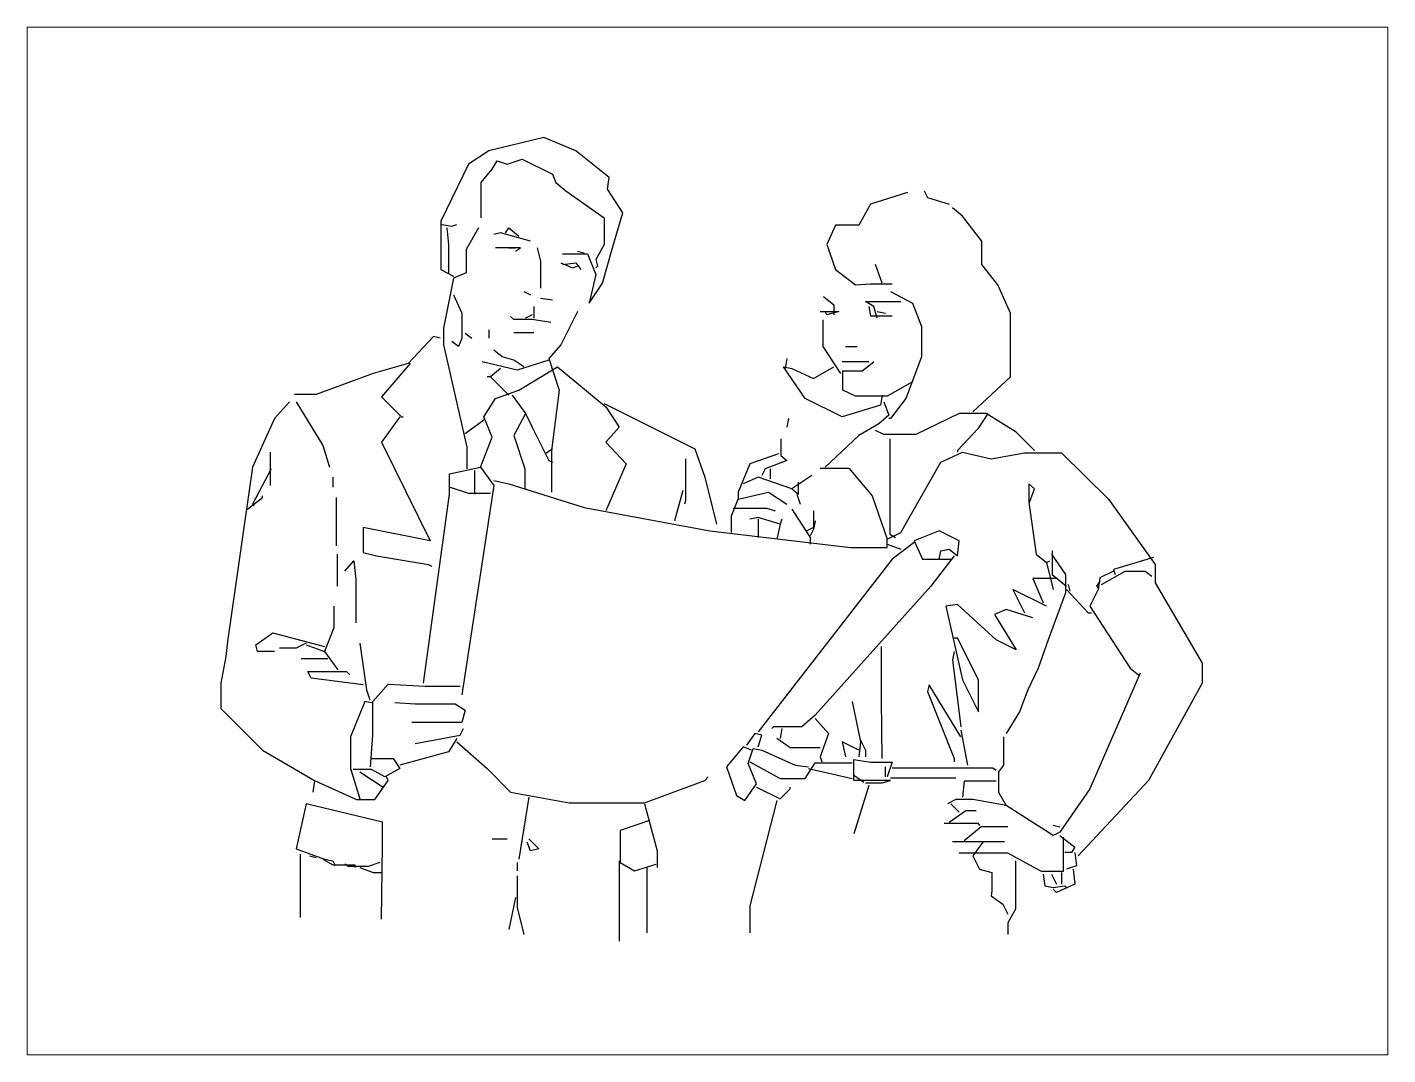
# Paper-space layout 'Drawing496' of a CAD drawing. Header units: millimetres. Extents: x 0 to 635, y -1 to 479.
# The model-space entities are those that its viewports show. They can reach past a viewport. Long polylines and large blocks are cut down to what shows.
import ezdxf

# ---------------------------------------------------------------- set-up
doc = ezdxf.new("R2010")
doc.units = ezdxf.units.MM
doc.layers.add('Standard', color=7, linetype='Continuous')

msp = doc.modelspace()

# ---------------------------------------------------------------- linework, layer by layer
at = {"layer": 'Standard', "linetype": 'Continuous'}
for points in [[(246.509, 388.48), (247.759, 388.48), (248.176, 387.438), (247.842, 386.021), (248.509, 387.021), (249.009, 388.771), (249.509, 390.521), (248.759, 391.688), (248.842, 392.271), (247.176, 393.605), (245.592, 394.271), (242.842, 393.605), (241.842, 392.938), (240.467, 390.105), (240.467, 387.688), (241.092, 387.355)], [(242.467, 390.271), (242.467, 392.021), (243.009, 392.688), (243.259, 393.105), (243.759, 392.938), (244.509, 393.188), (246.009, 392.438), (246.176, 392.021), (246.676, 391.605), (248.592, 390.271), (248.592, 388.938), (248.176, 388.188), (248.259, 387.855), (248.176, 387.771)], [(263.676, 391.521), (261.842, 390.938), (261.259, 389.896), (260.092, 389.896), (259.676, 388.938), (260.092, 387.688), (261.092, 386.938), (261.842, 386.98), (262.926, 386.98)], [(264.509, 391.605), (264.676, 391.271), (265.759, 390.938)], [(266.926, 380.605), (268.801, 382.355), (268.801, 385.521), (268.176, 386.938), (267.384, 387.938), (267.384, 389.105), (266.426, 390.355), (265.926, 390.771)], [(240.509, 389.938), (241.009, 389.855), (241.259, 389.938)], [(242.342, 389.771), (241.717, 388.688), (241.717, 387.521), (241.092, 387.271), (240.592, 384.771), (240.592, 383.938), (241.759, 378.855), (241.759, 377.771)], [(240.759, 389.771), (240.842, 388.938), (240.842, 387.521)], [(244.926, 389.105), (243.426, 389.521), (243.092, 389.438)], [(243.676, 389.521), (243.842, 389.771), (244.342, 389.355)], [(244.176, 388.605), (244.426, 388.771), (243.176, 388.771)], [(243.842, 388.771), (244.176, 388.771)], [(245.259, 388.771), (245.426, 388.105), (245.426, 386.771)], [(246.426, 388.021), (247.009, 387.771), (247.259, 387.855)], [(246.509, 387.938), (247.176, 388.021), (247.426, 387.688)], [(247.259, 388.605), (247.592, 388.521)], [(262.426, 387.021), (262.092, 387.938)], [(244.592, 386.605), (244.926, 386.438)], [(262.842, 386.605), (263.926, 386.021), (264.384, 384.855), (264.384, 383.355), (263.592, 381.271), (262.842, 380.271), (262.759, 380.271)], [(241.092, 386.438), (241.509, 385.521), (241.509, 384.271), (241.342, 383.855), (241.009, 384.105)], [(245.426, 386.271), (246.009, 386.188)], [(259.509, 386.355), (260.009, 385.938), (260.009, 385.438)], [(262.176, 385.271), (262.009, 385.855), (261.592, 386.105), (263.342, 386.105)], [(245.926, 385.063), (245.009, 385.209), (244.092, 385.209), (243.926, 385.355)], [(245.009, 385.438), (244.676, 385.271)], [(245.092, 385.855), (245.092, 385.271)], [(247.259, 385.605), (246.426, 383.938), (245.842, 383.271), (246.342, 381.688), (245.967, 378.688), (245.967, 376.605)], [(259.342, 385.605), (260.259, 385.605), (259.676, 385.438), (259.592, 385.605)], [(261.759, 385.855), (261.842, 385.396), (262.926, 385.396)], [(262.176, 385.605), (262.592, 385.521)], [(242.842, 384.688), (242.842, 384.271)], [(259.467, 385.188), (259.467, 383.855), (260.342, 382.521)], [(240.426, 384.271), (240.092, 384.355), (238.842, 383.021), (237.092, 382.521), (234.259, 381.48), (233.176, 381.48)], [(241.676, 384.521), (242.009, 384.271)], [(244.092, 384.563), (245.092, 384.563)], [(244.592, 382.855), (244.092, 383.188), (243.509, 383.355), (243.092, 383.688)], [(257.676, 383.271), (257.592, 382.771)], [(260.592, 383.855), (261.176, 383.855)], [(238.926, 383.021), (237.509, 381.355), (238.509, 380.355), (238.592, 380.355)], [(239.592, 367.105), (240.884, 376.521), (240.884, 377.521), (242.426, 377.855), (243.009, 379.355), (242.592, 380.355), (243.176, 381.271), (244.342, 381.688), (246.259, 382.855), (248.676, 380.855), (249.342, 379.855), (248.676, 379.105), (249.676, 378.021), (248.676, 375.688)], [(245.842, 383.188), (244.259, 382.688), (242.509, 383.105)], [(243.426, 382.771), (242.926, 382.355), (242.759, 382.355)], [(262.426, 381.438), (262.342, 380.938), (260.426, 380.355), (258.592, 381.271), (257.509, 382.855), (257.926, 382.771), (259.009, 382.271), (260.009, 382.855)], [(261.759, 383.105), (260.426, 383.105)], [(263.926, 382.105), (262.676, 381.396), (261.092, 381.396), (260.467, 381.688), (260.467, 382.646), (261.426, 382.646), (262.009, 383.105)], [(242.926, 382.355), (243.842, 381.438)], [(244.009, 381.438), (244.676, 380.521), (244.092, 379.438), (244.634, 377.771), (244.634, 376.771)], [(232.926, 381.105), (232.176, 380.271), (231.092, 377.855), (229.842, 369.188), (229.759, 368.438), (229.509, 367.105), (229.509, 365.855), (231.592, 363.771), (234.176, 362.271), (236.259, 361.313), (237.176, 361.313), (237.842, 362.271), (237.759, 362.438)], [(233.259, 381.105), (234.592, 378.938), (234.926, 377.855)], [(244.676, 380.521), (245.009, 379.855), (245.842, 378.188), (246.009, 378.105)], [(248.592, 381.021), (253.092, 378.771), (253.592, 377.355), (254.176, 375.021)], [(262.509, 381.105), (262.759, 380.438), (262.259, 380.021), (261.259, 379.438), (259.592, 377.855)], [(270.009, 378.688), (269.092, 379.605), (267.592, 380.521), (266.259, 380.521), (264.092, 379.48), (262.509, 379.48), (262.092, 379.688)], [(267.676, 380.521), (267.176, 379.771), (266.176, 378.688), (266.176, 378.605)], [(238.426, 380.355), (237.509, 379.105), (239.926, 374.188), (236.592, 374.855), (236.592, 373.605), (237.259, 373.438), (239.842, 373.021), (240.009, 372.938)], [(242.592, 380.188), (241.676, 379.521)], [(257.759, 380.271), (257.676, 379.855)], [(257.384, 379.271), (257.384, 378.438), (257.676, 378.188), (256.592, 377.771), (256.426, 377.438)], [(262.801, 379.271), (262.801, 374.521), (263.092, 374.355)], [(231.967, 378.605), (231.967, 376.938)], [(246.009, 378.771), (245.676, 378.521)], [(257.259, 378.521), (255.842, 378.021), (255.259, 376.605), (255.259, 376.271)], [(259.342, 377.813), (260.759, 377.813), (261.926, 376.438), (262.676, 374.271), (263.342, 374.605), (265.342, 378.105), (266.426, 378.605), (267.842, 378.271), (269.509, 378.563), (271.342, 378.563), (273.676, 376.271), (276.009, 373.021), (276.009, 372.105), (278.342, 368.105), (278.342, 367.105), (275.676, 362.271), (272.176, 358.521)], [(242.426, 377.855), (243.092, 376.938), (241.509, 366.521)], [(252.634, 378.271), (252.634, 376.188), (252.592, 376.021)], [(232.009, 377.771), (231.092, 376.021), (231.176, 375.938)], [(235.092, 377.355), (235.092, 376.855)], [(242.134, 377.688), (242.134, 376.521)], [(243.092, 377.188), (243.842, 377.021), (247.592, 375.855), (253.842, 374.688), (260.842, 373.855), (262.676, 373.855), (262.676, 374.271)], [(257.926, 376.771), (256.259, 377.355), (255.509, 377.021)], [(256.842, 377.771), (256.842, 377.271)], [(258.926, 377.438), (257.926, 376.771), (258.259, 376.521), (258.259, 377.105)], [(240.926, 376.855), (241.842, 376.563), (242.926, 376.563)], [(252.509, 376.688), (252.092, 375.188)], [(254.926, 374.605), (254.926, 375.438), (255.259, 376.271), (256.759, 376.605), (257.676, 376.021)], [(258.176, 376.521), (258.342, 376.021)], [(269.759, 376.105), (270.009, 376.771), (269.717, 377.021), (269.717, 376.105), (270.092, 373.521), (270.592, 373.105), (270.759, 373.188)], [(230.842, 375.771), (231.592, 376.355), (231.592, 376.438)], [(235.259, 376.355), (235.259, 373.938)], [(255.009, 375.813), (256.676, 375.813), (257.092, 375.688)], [(257.926, 375.771), (258.842, 374.355), (258.842, 374.021)], [(257.426, 375.271), (257.342, 375.021), (256.259, 375.355), (255.842, 375.271)], [(256.259, 375.271), (256.259, 374.355)], [(259.009, 375.688), (259.009, 374.855), (258.676, 374.688)], [(259.092, 375.188), (259.009, 374.771), (258.842, 374.438)], [(257.342, 375.021), (257.176, 374.271)], [(265.259, 373.271), (265.342, 373.688), (265.759, 373.771), (266.176, 373.438), (266.259, 374.188), (265.259, 374.688), (264.009, 374.188), (264.426, 373.271), (265.842, 373.271)], [(264.009, 374.105), (262.926, 373.271), (256.259, 364.688)], [(262.676, 374.021), (263.342, 373.771)], [(235.301, 373.521), (235.301, 371.938)], [(235.676, 372.688), (236.134, 373.188), (236.238, 372.271), (236.238, 370.105)], [(266.009, 373.438), (264.842, 371.938), (259.092, 365.521), (258.426, 364.938), (257.009, 364.938), (256.926, 364.855)], [(270.842, 373.521), (271.551, 372.521), (271.551, 371.605), (270.676, 369.271), (270.176, 367.855), (269.676, 366.771), (269.259, 365.688), (268.592, 364.605)], [(270.592, 373.105), (270.926, 371.771)], [(270.884, 373.688), (270.884, 372.521), (271.592, 371.938)], [(275.926, 373.355), (273.926, 372.771), (274.009, 372.521)], [(273.926, 372.688), (273.259, 372.355), (273.176, 371.771), (272.759, 370.938), (274.759, 367.855), (275.176, 367.521)], [(273.342, 372.021), (274.509, 372.688), (275.509, 372.688), (275.842, 372.438)], [(270.592, 370.938), (268.926, 371.771), (269.259, 371.105), (269.509, 370.605)], [(271.092, 372.313), (269.926, 372.313), (270.426, 371.105)], [(271.592, 371.771), (272.676, 370.605), (272.842, 370.605)], [(271.676, 372.021), (271.759, 371.688)], [(273.259, 372.188), (273.092, 371.938), (273.176, 371.855)], [(235.134, 370.938), (235.134, 369.855), (234.676, 368.688), (235.342, 367.771)], [(269.926, 370.355), (268.592, 370.771), (268.009, 370.521), (269.092, 368.771), (268.092, 369.271), (266.176, 371.021), (265.592, 370.938), (266.426, 367.271), (267.217, 365.688), (267.217, 367.271), (266.176, 369.355), (266.009, 369.355)], [(232.176, 368.688), (231.342, 368.688), (231.259, 369.021), (232.092, 369.605), (234.676, 368.938)], [(233.759, 369.105), (233.259, 368.855), (232.426, 368.855)], [(233.759, 369.021), (234.676, 368.688)], [(236.426, 369.105), (236.759, 366.771), (236.926, 366.271)], [(262.426, 363.355), (262.384, 366.271), (262.384, 368.938)], [(266.009, 368.688), (265.926, 368.271), (266.342, 364.938)], [(234.842, 368.313), (233.509, 368.313)], [(236.592, 367.021), (234.009, 367.355), (233.842, 367.688), (235.759, 367.688), (235.926, 367.521)], [(236.967, 362.938), (237.072, 364.521), (237.072, 366.188), (237.842, 367.063), (239.676, 366.959), (241.426, 366.959)], [(266.342, 364.438), (264.759, 367.021), (264.676, 366.688), (266.009, 363.355), (266.009, 363.188)], [(275.259, 367.605), (272.759, 361.855), (271.259, 359.688), (270.926, 359.521), (268.592, 361.021)], [(237.092, 366.105), (236.676, 366.188), (235.967, 364.438), (235.967, 362.855), (236.426, 361.355)], [(238.176, 366.146), (239.176, 366.084), (241.176, 366.084), (241.676, 365.771), (241.509, 365.146), (239.009, 365.146)], [(260.926, 366.188), (261.342, 364.188), (261.259, 363.438)], [(259.092, 365.355), (259.759, 364.605), (259.342, 363.438), (259.426, 363.188)], [(241.259, 364.355), (240.842, 363.688), (238.426, 363.021)], [(239.176, 364.105), (241.426, 364.521), (241.592, 364.855)], [(256.259, 363.938), (256.426, 364.521), (256.092, 364.605), (255.676, 364.021)], [(259.342, 363.896), (257.842, 363.896), (257.176, 364.355)], [(257.426, 364.855), (257.342, 364.355)], [(261.342, 364.271), (261.592, 363.771), (261.592, 363.438)], [(268.467, 364.438), (268.467, 363.021), (268.217, 362.688), (268.217, 361.688), (268.592, 361.021), (266.926, 361.313), (266.092, 361.313), (265.676, 361.105)], [(266.342, 364.771), (266.676, 363.021)], [(241.259, 364.188), (242.759, 362.855), (243.926, 361.688), (246.842, 361.146), (250.592, 361.146), (253.592, 362.271), (253.759, 362.438)], [(255.926, 363.771), (255.509, 363.938), (254.676, 362.938), (255.176, 361.521), (255.592, 361.271), (256.176, 362.105), (255.759, 363.105), (256.009, 363.855), (256.426, 363.771), (258.092, 363.021), (258.759, 362.938)], [(261.259, 363.771), (260.426, 364.188), (260.592, 363.438)], [(237.009, 363.355), (238.092, 363.355), (238.426, 362.855), (237.676, 362.438), (237.009, 362.813), (236.092, 362.813)], [(255.842, 363.188), (257.342, 362.355), (258.592, 362.355), (259.092, 363.146), (260.926, 363.146)], [(261.592, 362.146), (262.426, 362.146), (262.842, 362.271), (261.009, 362.271), (261.009, 363.313), (261.842, 363.168), (262.926, 363.168), (262.676, 362.438)], [(262.592, 362.438), (262.592, 362.938)], [(234.176, 362.271), (234.092, 361.688)], [(236.426, 362.688), (237.592, 361.938)], [(258.759, 362.855), (260.926, 362.355)], [(261.009, 362.521), (261.509, 362.188)], [(262.842, 362.396), (266.092, 362.396)], [(262.926, 362.896), (267.926, 362.896), (268.092, 362.771)], [(268.092, 362.23), (266.509, 362.23), (266.426, 361.438)], [(256.176, 361.938), (257.342, 361.355), (257.842, 361.855), (257.842, 361.938)], [(261.759, 362.021), (261.009, 359.605)], [(237.509, 355.355), (237.551, 359.021), (237.551, 360.188), (233.759, 361.105), (233.259, 358.855), (234.676, 358.355), (235.092, 358.271), (235.176, 358.105)], [(244.842, 361.438), (244.342, 358.355)], [(250.592, 361.105), (251.217, 358.771), (251.217, 357.938)], [(257.176, 361.271), (255.842, 356.021), (255.842, 354.688)], [(265.842, 361.105), (266.259, 360.688)], [(250.842, 360.271), (249.384, 359.771), (249.384, 358.188), (250.092, 357.771), (251.176, 358.105)], [(265.759, 360.188), (266.592, 360.771), (267.092, 360.771)], [(265.509, 360.146), (267.176, 360.146), (267.259, 360.021)], [(266.509, 359.271), (267.342, 359.98), (268.676, 359.98)], [(271.259, 359.938), (270.926, 360.021)], [(271.259, 359.521), (272.009, 358.938), (271.842, 358.688), (271.509, 358.688)], [(243.009, 359.355), (243.759, 359.355)], [(244.842, 359.355), (245.342, 358.855), (244.926, 358.771), (244.759, 359.188)], [(265.926, 359.23), (268.509, 359.23)], [(271.426, 359.438), (271.426, 357.73), (270.342, 357.73), (268.676, 358.646), (266.259, 358.646)], [(267.426, 359.188), (266.926, 358.521), (267.259, 357.855), (267.884, 357.688), (267.884, 356.771), (267.842, 356.521), (268.426, 356.105), (268.676, 355.605)], [(233.467, 358.605), (233.467, 355.438)], [(233.926, 358.521), (234.259, 358.438)], [(234.592, 358.355), (235.092, 358.063), (236.176, 358.063), (236.176, 357.938)], [(237.426, 358.188), (236.842, 357.98), (235.842, 357.98), (235.676, 358.105)], [(244.259, 358.188), (244.259, 357.771)], [(249.342, 358.271), (249.342, 356.688), (249.342, 354.271)], [(269.051, 358.271), (269.051, 355.855), (268.676, 355.188), (268.676, 354.605)], [(272.009, 358.688), (272.092, 358.021), (271.592, 357.855)], [(236.426, 357.938), (237.092, 357.688), (237.509, 357.688)], [(244.259, 357.521), (244.259, 355.938), (244.592, 354.605)], [(250.717, 357.938), (250.717, 354.688)], [(270.426, 357.605), (270.509, 357.021), (270.926, 356.938), (271.509, 357.021), (271.592, 356.938)], [(270.842, 357.605), (271.092, 357.105)], [(271.926, 357.855), (272.009, 357.105), (271.092, 356.688), (270.926, 356.855)], [(271.342, 357.688), (271.342, 357.105)], [(244.176, 356.438), (243.842, 354.855)]]:
    msp.add_lwpolyline(points, dxfattribs=at)

psp = doc.layouts.new('Drawing496')

# ---------------------------------------------------------------- viewports
at = {"layer": '0'}
psp.add_viewport(center=(317.67, 238.67), size=(635.29, 479.8488), view_center_point=(253.73, 374.183), view_height=51.13941, dxfattribs=at)

doc.saveas('drawing.dxf')
